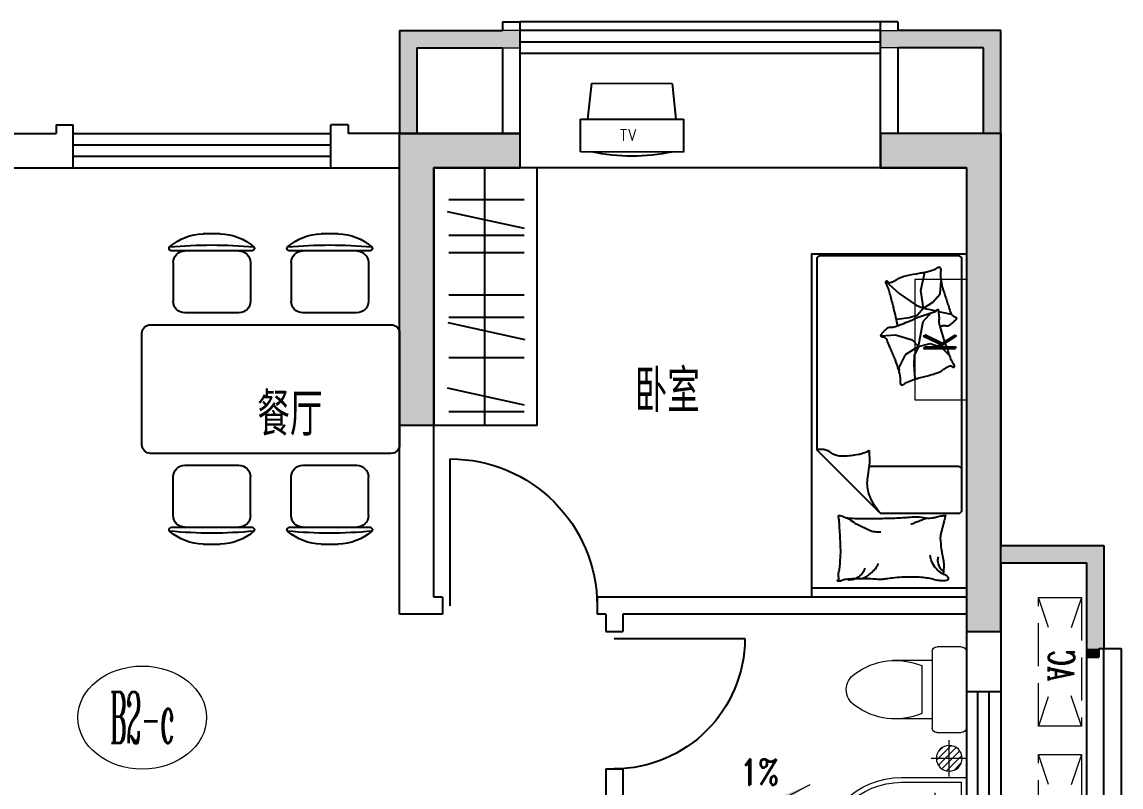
# Model space of a CAD drawing. Extents: x -503369 to -468969, y -592991 to -562131.
# Drawn here: x -475368 to -468969, y -577567 to -573111 of the extents above; entities that cross this region are included whole.
import ezdxf
from ezdxf.enums import TextEntityAlignment as Align

# ---------------------------------------------------------------- set-up
doc = ezdxf.new("R2010")
doc.units = 0
doc.header["$LTSCALE"] = 1000
doc.header["$MEASUREMENT"] = 0
doc.linetypes.add('DASH', pattern=[0.35, 0.25, -0.1])
doc.layers.get('0').update_dxf_attribs({"linetype": 'CONTINUOUS'})
for name, color, linetype, lineweight in [('AC', 11, 'CONTINUOUS', 9), ('FUR1', 223, 'CONTINUOUS', 0), ('GZH1', 8, 'CONTINUOUS', 9), ('GZZ1', 40, 'CONTINUOUS', 9), ('PS', 30, 'CONTINUOUS', 9), ('坡度', 6, 'CONTINUOUS', 9), ('房间名称', 7, 'CONTINUOUS', 9)]:
    doc.layers.add(name, color=color, linetype=linetype, lineweight=lineweight)
for name, color, linetype in [('F', 8, 'CONTINUOUS'), ('FUR', 8, 'CONTINUOUS'), ('H1', 8, 'CONTINUOUS'), ('see', 200, 'CONTINUOUS'), ('WALL', 2, 'CONTINUOUS'), ('WINDOW', 3, 'CONTINUOUS'), ('WINDOW_TEXT', 7, 'CONTINUOUS'), ('Z1', 2, 'CONTINUOUS')]:
    doc.layers.add(name, color=color, linetype=linetype)
doc.styles.add('_HZTXT1', font='romand.shx', dxfattribs={"width": 0.7, "bigfont": 'hztxt.shx'})
doc.styles.add('_ROMANC', font='ROMANC', dxfattribs={"width": 0.6})
doc.styles.add('COMP', font='COMPLEX', dxfattribs={"bigfont": 'hztxt'})
doc.styles.add('DIM_FONT', font='ROMAND.shx', dxfattribs={"width": 0.7})
doc.styles.add('SIMPLEX', font='SIMPLEX.SHX')
doc.styles.get("Standard").update_dxf_attribs({"font": 'GBENOR', "bigfont": 'GBCBIG'})
doc.styles.add('ZBHZ', font='simplex.shx', dxfattribs={"width": 0.7, "bigfont": 'zbhz.shx'})

# ---------------------------------------------------------------- blocks, each defined once
blk = doc.blocks.new('dghy')
at = {"layer": 'H1'}
for points in [[(462340.7, 448441.2), (463040.7, 448441.2), (462540.7, 448241.2), (463040.7, 448241.2)], [(462340.7, 448441.2), (462540.7, 448241.2), (462340.7, 446741.2), (462540.7, 446741.2)], [(465840.7, 448441.2), (465140.7, 448441.2), (465640.7, 448241.2), (465140.7, 448241.2)], [(465840.7, 448441.2), (465640.7, 448241.2), (465840.7, 445541.2), (465640.7, 445541.2)]]:
    blk.add_solid(points, dxfattribs=at)
at = {"layer": 'Z1'}
for points in [[(462340.7, 446741.2), (462340.7, 448441.2), (463040.7, 448441.2), (463040.7, 448241.2), (462540.7, 448241.2), (462540.7, 446741.2)], [(465840.7, 445541.2), (465840.7, 448441.2), (465140.7, 448441.2), (465140.7, 448241.2), (465640.7, 448241.2), (465640.7, 445541.2)]]:
    blk.add_lwpolyline(points, close=True, dxfattribs=at)
blk = doc.blocks.new('M_C25MYD')
for p, q in [((-389.1, 921.2), (-289.9, 921.2)), ((297.8, 921.2), (396.9, 921.2)), ((-569.5, 821.2), (-109.5, 821.2)), ((117.3, 821.2), (577.3, 821.2)), ((-564.5, 753.7), (-564.5, 528.7)), ((-114.5, 753.7), (-114.5, 528.7)), ((122.3, 753.7), (122.3, 528.7)), ((572.3, 753.7), (572.3, 528.7)), ((-497, 461.2), (-182, 461.2)), ((189.8, 461.2), (504.8, 461.2)), ((703.9, 391.9), (-696.1, 391.9)), ((-746.1, 341.9), (-746.1, -308.1)), ((753.9, -308.1), (753.9, 341.9)), ((-696.1, -358.1), (703.9, -358.1)), ((-182, -427.3), (-497, -427.3)), ((504.8, -427.3), (189.8, -427.3)), ((-564.5, -719.8), (-564.5, -494.8)), ((-114.5, -719.8), (-114.5, -494.8)), ((122.3, -719.8), (122.3, -494.8)), ((572.3, -719.8), (572.3, -494.8)), ((-109.5, -787.3), (-569.5, -787.3)), ((577.3, -787.3), (117.3, -787.3)), ((-289.9, -887.3), (-389.1, -887.3)), ((396.9, -887.3), (297.8, -887.3))]:
    blk.add_line(p, q)
for centre, radius, start, end in [((-379.3, 605.7), 315.6, 91.76514, 130.72654), ((-299.6, 605.7), 315.6, 49.27346, 88.23486), ((307.5, 605.7), 315.6, 91.76514, 130.72654), ((387.2, 605.7), 315.6, 49.27346, 88.23486), ((-578.7, 837.3), 10, 130.72654, 202.66999), ((-569.5, 841.2), 20, 202.66999, 270), ((-339.5, -1856.7), 2712.7, 84.8023, 95.1977), ((-109.5, 841.2), 20, 270, 337.33001), ((-100.3, 837.3), 10, 337.33001, 49.27346), ((108.1, 837.3), 10, 130.72654, 202.66999), ((117.3, 841.2), 20, 202.66999, 270), ((347.3, -1856.7), 2712.7, 84.8023, 95.1977), ((577.3, 841.2), 20, 270, 337.33001), ((586.6, 837.3), 10, 337.33001, 49.27346), ((-497, 753.7), 67.5, 90, 180), ((-182, 753.7), 67.5, 0, 90), ((189.8, 753.7), 67.5, 90, 180), ((504.8, 753.7), 67.5, 0, 90), ((-497, 528.7), 67.5, 180, 270), ((-182, 528.7), 67.5, 270, 0), ((189.8, 528.7), 67.5, 180, 270), ((504.8, 528.7), 67.5, 270, 0), ((-696.1, 341.9), 50, 90, 180), ((703.9, 341.9), 50, 0, 90), ((-696.1, -308.1), 50, 180, 270), ((703.9, -308.1), 50, 270, 0), ((-497, -494.8), 67.5, 90, 180), ((-182, -494.8), 67.5, 0, 90), ((189.8, -494.8), 67.5, 90, 180), ((504.8, -494.8), 67.5, 0, 90), ((-497, -719.8), 67.5, 180, 270), ((-182, -719.8), 67.5, 270, 0), ((189.8, -719.8), 67.5, 180, 270), ((504.8, -719.8), 67.5, 270, 0), ((-578.7, -803.5), 10, 157.33001, 229.27346), ((-569.5, -807.3), 20, 90, 157.33001), ((-379.3, -571.9), 315.6, 229.27346, 268.23486), ((-339.5, 1890.5), 2712.7, 264.8023, 275.1977), ((-299.6, -571.9), 315.6, 271.76514, 310.72654), ((-109.5, -807.3), 20, 22.66999, 90), ((-100.3, -803.5), 10, 310.72654, 22.66999), ((108.1, -803.5), 10, 157.33001, 229.27346), ((117.3, -807.3), 20, 90, 157.33001), ((307.5, -571.9), 315.6, 229.27346, 268.23486), ((347.3, 1890.5), 2712.7, 264.8023, 275.1977), ((387.2, -571.9), 315.6, 271.76514, 310.72654), ((577.3, -807.3), 20, 22.66999, 90), ((586.6, -803.5), 10, 310.72654, 22.66999)]:
    blk.add_arc(centre, radius, start, end)
at = {"width": 0.8, "flags": 9}
for tag in ['XSIZE', 'YSIZE']:
    blk.add_attdef(tag, (0, 0), '', height=0.5, dxfattribs=at)
blk = doc.blocks.new('M_C55HKH')
for p, q in [((0, -52.4), (900, -52.4)), ((25.8, -508.5), (25.8, -1967.8)), ((502.6, -488.5), (45.8, -488.5)), ((502.6, -488.5), (871.6, -858.3)), ((45.8, -761.1), (564.4, -761.1)), ((871.6, -1967.8), (871.6, -858.3)), ((299.4, -1273), (294.5, -1270)), ((306.6, -1352.3), (299.4, -1273)), ((357, -1410.4), (393.4, -1337.5)), ((393.4, -1337.5), (392.3, -1318.1)), ((278.4, -1459.1), (304.8, -1407.4)), ((304.8, -1407.4), (306.6, -1352.3)), ((146.2, -1456.3), (99.8, -1409.5)), ((210.6, -1478.3), (146.2, -1456.3)), ((278.4, -1459.1), (210.6, -1478.3)), ((278.4, -1459.1), (251, -1605.9)), ((278.4, -1459.1), (357, -1410.4)), ((316.5, -1498.2), (278.4, -1459.1)), ((412.1, -1526.9), (316.5, -1498.2)), ((495.3, -1522.7), (412.1, -1526.9)), ((163.5, -1664.3), (88.8, -1648.6)), ((218.9, -1643.3), (211.2, -1652.3)), ((251, -1605.9), (218.9, -1643.3)), ((249.3, -1682.4), (286.2, -1639.5)), ((286.2, -1639.5), (333.2, -1627.5)), ((333.2, -1627.5), (405.4, -1617.7)), ((195.7, -1717.6), (153.5, -1766.5)), ((249.3, -1682.4), (175.1, -1666.8)), ((249.3, -1682.4), (195.7, -1717.6)), ((249.3, -1682.4), (266, -1787)), ((292.2, -1700.3), (249.3, -1682.4)), ((391.2, -1768.8), (292.2, -1700.3)), ((153.5, -1766.5), (147.3, -1840.5)), ((266, -1787), (242.8, -1892.3)), ((468.8, -1838.9), (391.2, -1768.8)), ((45.8, -1987.8), (851.6, -1987.8))]:
    blk.add_line(p, q)
blk.add_lwpolyline([(0, -2000), (0, 0), (900, 0), (900, -2000)], close=True)
for points in [[(135.1, -133.6, -0.263368), (107.1, -114.8, -0.494818), (116.3, -96.1, -0.049225), (134, -94.3, -0.036831), (157.6, -96.1, -0.031893), (195.6, -104.2, 0.035782), (229.5, -111.2, 0.032941), (319.2, -117.1, 0.026564), (430.4, -111.2, 0.017905), (467.9, -105.8, -0.033397), (488.1, -103.6, -0.03204), (525.2, -104.3, 0.018442), (589.5, -107.3, 0.010837), (654.3, -106.6, 0.014624), (702.2, -103.6, 0.111249), (724.7, -96.3, -0.153708), (741.6, -92.3, -0.076444), (749.1, -94, -0.215512), (751, -96.1, -0.585858), (748.4, -99.1, 0.363489), (743.5, -101.7, 0.191716), (743.4, -113.2, -0.129675), (745.4, -129.9, -0.01735), (742.4, -146.7, 0.019326), (739.8, -161.8, 0.018818), (733.1, -230.1, 0.021828), (732.2, -289.4, 0.006204), (733.6, -323.2, 0.001963), (739.8, -430.1, 0.028341), (744, -466.2, -0.117014), (743.5, -475.1, -0.36606), (742.1, -476.1, -0.03973), (728.5, -473.3, -0.048309), (714.7, -467.8, 0.062981), (704.1, -463.9, 0.04058), (680.7, -460.5, 0.014345), (613.9, -458.3, 0.005484), (488.5, -459, 0.007153), (392.3, -462, 0.008762), (349.8, -464.7, -0.008153), (304.1, -467.6, -0.06251), (247, -463.2, 0.078669), (201.4, -461.2, 0.047825), (179, -465.9, -0.034494), (148.2, -473.3, -0.023571), (122.9, -476.3, -0.510228), (121.9, -475.1), (129.4, -445.1), (150.1, -362.6, 0.073041), (152.1, -343, 0.023305), (146.3, -281.9, 0.018299), (142.3, -259, -0.01097), (134.9, -221, -0.042281), (132, -186.7, -0.027201), (134.9, -133.3)], [(608.9, -107.4, 0.027842), (585.2, -118, 0.048685), (572.6, -126.1, 0.023666), (544.7, -150.5, 0.031223), (525.7, -171.1, 0.046801), (520.6, -178.8, 0.023191), (512.5, -195.5)], [(690.9, -101.7, 0.088153), (656.4, -105.2, 0.088153), (625.2, -120.5, 0.077547), (603.6, -142.1, 0.077547), (589.5, -169.3)], [(133.4, -149.6, -0.05369), (147.6, -162.6, -0.070312), (155.7, -174.9, -0.015448), (159.5, -183.4, -0.013244), (163.2, -193.7, -0.082127), (166.2, -211.7, -0.064164), (163.2, -234.9)], [(134.9, -133.6, -0.077379), (169.7, -158.9, -0.077379), (195.2, -193.7, -0.047525), (205.1, -218.3, -0.047525), (210.2, -244.3)], [(694.7, -462, 0.016108), (655.8, -435.8, 0.024599), (629, -420.7, 0.009477), (579.9, -397.4, 0.015937), (550.1, -385.1, 0.072521), (533.7, -381.5, 0.033339), (497.5, -381.3)], [(225.5, -460.5, 0.009729), (252.8, -451.5, 0.009729), (279.7, -441.4, 0.007971), (301.4, -432.3, 0.007971), (322.9, -422.6)], [(502.6, -488.5, -0.085272), (565.9, -598.6, -0.124044), (575.2, -686.2), (561.5, -781.6), (563.3, -854.1)], [(563.3, -854.1, -0.027362), (601.8, -837.7, -0.040834), (628.9, -830.3, -0.038441), (716.6, -820.8, -0.076528), (760.7, -826.1, -0.103649), (788.2, -840.5, 0.093398), (818.4, -857, 0.072727), (840.5, -860.8, 0.052315), (871.6, -858.3)], [(400.3, -1581.4, 0.025626), (401.8, -1590.8, 0.0108), (426.4, -1696.7, 0.00456), (445.4, -1768.5, 0.01125), (454.1, -1797.4, 0.069394), (461.7, -1813.2, -0.079756), (468.1, -1827, -0.106399), (468.8, -1838.9, -0.328642), (465.8, -1841.8, -0.299547), (460.8, -1839.5, 0.189917), (454.1, -1834.5, 0.033518), (446, -1832.9, 0.075627), (442.4, -1833, 0.053489), (435.9, -1834.8, 0.017838), (417.6, -1843, 0.038394), (397.1, -1855.1, -0.059529), (383.5, -1862.4, -0.035943), (361.9, -1869, -0.011245), (291.4, -1883.8, -0.006203), (259.2, -1889.3, 0.010783), (240.6, -1892.7, 0.019485), (229.8, -1895.4, 0.005062), (188.4, -1907.7, 0.101392), (167.2, -1919.3, -0.223768), (156.1, -1922.3, -0.25558), (152.7, -1919.5, -0.081563), (149.7, -1906.7, -0.071805), (150.7, -1893, 0.069985), (151.8, -1879, 0.03546), (145.4, -1830.7, 0.029432), (130.3, -1774, 0.001554), (121.1, -1746.5, -0.00152), (111.6, -1718.4, -0.004735), (102.3, -1689.3, 0.00382), (90.8, -1653.2, 0.296001), (66.5, -1633.6, -0.649774), (60.7, -1615.9, -0.02319), (64.7, -1612.6, 0.0288), (67.9, -1609.9, 0.005727), (73, -1605.1, -0.004358), (79.6, -1598.7, -0.027528), (94.1, -1586.2, -0.046214), (103.8, -1580.2, -0.194121), (117.3, -1579, 0.133719), (136.6, -1579.7, 0.005779), (154.6, -1575.2, 0.008882)]]:
    blk.add_lwpolyline(points, format="xyb")
blk.add_lwpolyline([(345.4, -1251, 0.101392), (365.7, -1237.8, -0.223768), (376.5, -1234, -0.25558), (380.2, -1236.5, -0.081563), (384.2, -1249.1, -0.071805), (384.2, -1262.7, 0.069985), (384.1, -1276.8, 0.03546), (394.2, -1324.5, 0.029432), (413.7, -1379.8, 0.001554), (425, -1406.6, -0.00152), (436.5, -1433.9, -0.004735), (448, -1462.2, 0.00382), (462.3, -1497.3, 0.296001), (488, -1515, -0.649774), (495.1, -1532.2, -0.02319), (491.4, -1535.7, 0.0288), (488.4, -1538.7, 0.005727), (483.8, -1543.9, -0.004358), (477.7, -1550.8, -0.027528), (464.1, -1564.3, -0.046214), (454.9, -1571.1, -0.194121), (441.5, -1573.2, 0.133719), (422.3, -1574.1, 0.011505), (387.3, -1586.1, 0.008882), (342.6, -1603.5, 0.012426), (285.7, -1628.6, -0.033612), (264.2, -1636.9), (217.8, -1651.5), (182, -1662.8, 0.224341), (170.4, -1673.5, -0.722772), (163.3, -1673.1, -0.103513), (163.2, -1670, 0.053465), (163.5, -1664.3, 0.030109), (161.3, -1645.6, -0.031436), (159.2, -1627.7, -0.05324), (159.9, -1615.6, 0.05518), (160.5, -1603.9, 0.056271), (157, -1583.3, 0.0108), (124.3, -1479.6, 0.00456), (99.8, -1409.5, 0.01125), (89, -1381.3, 0.069394), (80.2, -1366.2, -0.079756), (72.8, -1352.9, -0.106399), (71.2, -1341.1, -0.328642), (73.9, -1337.9, -0.299547), (79.1, -1339.9, 0.189917), (86.1, -1344.3, 0.033518), (94.3, -1345.3, 0.075627), (98, -1345, 0.053489), (104.3, -1342.6, 0.017838), (121.9, -1333, 0.038394), (141.4, -1319.4, -0.059529), (154.4, -1311.1, -0.035943), (175.4, -1302.8, -0.011245), (244.6, -1282.8, -0.006203), (276.3, -1274.7, 0.010783), (294.5, -1270, 0.019485), (305.2, -1266.5, 0.005062)], format="xyb", close=True)
for centre, start, end in [((45.8, -508.5), 90, 180), ((45.8, -741.1), 180, 270), ((45.8, -1967.8), 180, 270), ((851.6, -1967.8), 270, 0)]:
    blk.add_arc(centre, 20, start, end)
at = {"style": 'DIM_FONT', "width": 0.8, "flags": 9}
for tag in ['YSIZE', 'XSIZE']:
    blk.add_attdef(tag, (0, 0), '', height=0.5, dxfattribs=at)
blk = doc.blocks.new('M_B0OPK')
for p, q in [((-0.5, 0.5), (0.5, 0.5)), ((0.5, 0.1667), (-0.5, 0.1667)), ((0.5, -0.1667), (-0.5, -0.1667)), ((-0.5, -0.5), (0.5, -0.5))]:
    blk.add_line(p, q)
blk = doc.blocks.new('_DBLK')
blk.add_line((-0.45, 0), (-0.45, -0.95))
blk.add_arc((-0.45, 0), 0.95, 270, 0)
at = {"layer": 'WINDOW_TEXT', "style": 'SIMPLEX', "flags": 9}
blk.add_attdef('A', text='', height=1, dxfattribs=at).set_placement((0, 1.5), align=Align.MIDDLE)
blk = doc.blocks.new('A$C3D226BC4')
for p, q in [((0, 0), (0, 1500)), ((600, 1500), (0, 1500)), ((293.7, 0, 0), (293.7, 1500, 0)), ((600, 1500), (600, 0)), ((525.9, 1421.1, 0), (86.3, 1421.1, 0)), ((527.9, 1382, 0), (78.9, 1283.2, 0)), ((525.9, 1106.5, 0), (86.3, 1106.5, 0)), ((80.9, 899.7, 0), (530, 998.4, 0)), ((525.9, 871.5, 0), (86.3, 871.5, 0)), ((525.9, 742, 0), (86.3, 742, 0)), ((525.9, 494, 0), (86.3, 494, 0)), ((525.9, 392.8, 0), (86.3, 392.8, 0)), ((527.9, 353.7, 0), (78.9, 254.9, 0)), ((525.9, 186.5, 0), (86.3, 186.5, 0)), ((600, 0), (0, 0))]:
    blk.add_line(p, q)
blk = doc.blocks.new('K')
at = {"layer": 'AC'}
blk.add_lwpolyline([(0, 0), (700, 0), (700, -300), (0, -300)], close=True, dxfattribs=at)
at = {"layer": 'AC', "style": '_HZTXT1', "width": 0.7}
blk.add_text('K', height=180, rotation=360, dxfattribs=at).set_placement((277.8, -244.5))
blk = doc.blocks.new('A$C508A78C2')
at = {"layer": 'AC', "xscale": -1, "rotation": 270}
blk.add_blockref('K', (300, 0), dxfattribs=at)
blk = doc.blocks.new('_WBLK')
for p, q in [((-0.5, 0.5), (0.5, 0.5)), ((0.5, 0.1667), (-0.5, 0.1667)), ((0.5, -0.1667), (-0.5, -0.1667)), ((-0.5, -0.5), (0.5, -0.5))]:
    blk.add_line(p, q)
at = {"layer": 'WINDOW_TEXT', "style": 'SIMPLEX', "flags": 9}
blk.add_attdef('A', text='', height=1, dxfattribs=at).set_placement((0, 1.5), align=Align.MIDDLE)
blk = doc.blocks.new('A$C613034C0')
at = {"layer": 'FUR1'}
for p, q in [((429.3, 1272.8), (146.4, 989.9)), ((429.3, 1230.4), (167.7, 968.7)), ((429.3, 1272.8), (1065.7, 636.4)), ((429.3, 1230.4), (1023.3, 636.4)), ((705, 773.7), (363, 1071.6)), ((682.9, 714.3), (209.8, 883)), ((678.9, 636.3), (104.9, 637.3)), ((1065.7, 636.4), (429.3, 0)), ((1023.3, 636.4), (429.3, 42.4)), ((682.3, 558.5), (208, 393.3)), ((704, 498.9), (359.8, 203.6)), ((146.4, 282.8), (429.3, 0)), ((167.7, 304.1), (429.3, 42.4))]:
    blk.add_line(p, q, dxfattribs=at)
blk.add_circle((928.9, 631.7), 30, dxfattribs=at)
for radius in [500, 470]:
    blk.add_arc((500, 636.4), radius, 135, 225, dxfattribs=at)
blk = doc.blocks.new('A$C69646BA1')
at = {"layer": 'FUR1'}
for p, q in [((65.2, 37), (7.3, 91.5)), ((38, 0.9), (8.7, 79.5)), ((419.7, 105.4), (137.8, 106)), ((137.8, 106), (419.7, 105.4)), ((495.1, 37.5), (552, 95.1)), ((548.3, 78.5), (518.7, 0)), ((518.7, 0), (38, 0.9)), ((40.8, 0.9), (517.6, 0)), ((99.4, 23.3), (459.4, 22.7))]:
    blk.add_line(p, q, dxfattribs=at)
for centre, radius in [((281, 172.9), 31.6), ((281, 172.9), 23), ((179.4, 65.7), 16.3), ((379.4, 65.3), 16.3)]:
    blk.add_circle(centre, radius, dxfattribs=at)
for centre, radius, start, end in [((278.6, 202.7), 249.5, 63.35353, 114.15432), ((306.5, 152.6), 306.7, 115.09147, 193.7817), ((278.9, 177.7), 243.7, 10.84968, 168.92843), ((248.1, 151.5), 308.9, 346.32317, 62.56587), ((138.9, 206.8), 100.8, 169.87302, 269.34442), ((419.6, 205.6), 100.2, 270.01307, 10.32514), ((99.5, 73.3), 50, 226.7074, 269.88894), ((459.6, 72.4), 49.8, 269.78321, 315.43332)]:
    blk.add_arc(centre, radius, start, end, dxfattribs=at)
blk = doc.blocks.new('A$C466029EA')
for p, q in [((80.3, 200.4), (80.3, 430.4)), ((419.7, 200.4), (419.7, 430.4)), ((110.3, 260.4), (389.7, 260.4)), ((30, 200), (470, 200)), ((0, 30), (0, 170)), ((500, 170), (500, 30)), ((470, 0), (30, 0))]:
    blk.add_line(p, q)
for centre, radius, start, end in [((477.4, 412.8), 397.5, 143.36186, 202.54952), ((250, 589.6), 109.8, 33.45086, 146.54914), ((22.6, 412.8), 397.5, 337.45048, 36.63814), ((30, 170), 30, 90, 180), ((470, 170), 30, 0, 90), ((30, 30), 30, 180, 270), ((470, 30), 30, 270, 0)]:
    blk.add_arc(centre, radius, start, end)
at = {"style": 'DIM_FONT', "width": 0.8, "flags": 9}
for tag in ['YSIZE', 'XSIZE']:
    blk.add_attdef(tag, (250, 0), '', height=0.5, dxfattribs=at)
blk = doc.blocks.new('A$C3EAD6434')
at = {"layer": 'PS', "linetype": 'ByBlock'}
h = blk.add_hatch(dxfattribs=at)
h.set_pattern_fill('ANSI31', color=256, scale=225, angle=180, style=0)
h.set_pattern_definition([(315, (-679814.392, 297037.84), (-19.8873782, -19.8873782), [])])
h.paths.add_polyline_path([(30, 105, 1), (180, 105, 1)])
for p, q in [((105, 210), (105, 0)), ((0, 105), (210, 105))]:
    blk.add_line(p, q, dxfattribs=at)
blk.add_circle((105, 105), 75, dxfattribs=at)
blk = doc.blocks.new('hdsgs')
at = {"layer": 'FUR1'}
for name, p, rotation in [('A$C466029EA', (555249.3, 311024.9), 269.9999993529997), ('A$C69646BA1', (556386.6, 309412.6), 0.1110623138602396)]:
    blk.add_blockref(name, p, dxfattribs=dict(at, rotation=rotation))
at = {"layer": 'FUR1', "xscale": 0.9444444444518924, "yscale": 0.9444444444379767, "zscale": 0.9444444444444444, "rotation": 225.0000000000001}
blk.add_blockref('A$C613034C0', (555536, 310550.3), dxfattribs=at)
at = {"layer": 'PS', "extrusion": (0, 0, -1), "xscale": -1, "zscale": -1, "rotation": 180}
blk.add_blockref('A$C3EAD6434', (-555454.3, 310479.9), dxfattribs=at)
blk = doc.blocks.new('_ARROW')
blk.add_solid([(0, 0), (-1, 0.1), (-1, -0.1)])
blk = doc.blocks.new('hdgds')
at = {"layer": '坡度', "style": 'DIM_FONT', "text_generation_flag": 4, "width": 0.8}
blk.add_text('1%', height=150, rotation=180, dxfattribs=at).set_placement((556447.9, 310295.4), align=Align.MIDDLE)
blk = doc.blocks.new('HDGDG')
blk.add_blockref('hdgds', (-19788, 132341.4))
blk = doc.blocks.new('_C10HGB')
at = {"linetype": 'DASH'}
for p, q in [((0, 250), (176.8, 191.1)), ((750, 250), (573.2, 191.1)), ((172.2, 57.4), (0, 0)), ((575.5, 58.2), (750, 0))]:
    blk.add_line(p, q, dxfattribs=at)
blk.add_lwpolyline([(750, 0), (750, 250), (0, 250), (0, 0), (750, 0)], dxfattribs=at)
at = {"style": '_ROMANC', "width": 0.7}
blk.add_text('AC', height=148.6, rotation=360, dxfattribs=at).set_placement((261.2, 60))
at = {"style": 'DIM_FONT', "width": 0.8, "flags": 9}
for tag in ['YSIZE', 'XSIZE']:
    blk.add_attdef(tag, (0, 0), '', height=0.5, dxfattribs=at)
blk = doc.blocks.new('hdgfdfs')
at = {"layer": 'see'}
for p, q in [((538672.5, 470473.3), (538772.5, 470473.3)), ((538772.5, 470473.3), (538772.5, 469073.3))]:
    blk.add_line(p, q, dxfattribs=at)
at = {"layer": 'WALL'}
for p, q in [((532572.5, 473523.3), (532572.5, 473473.3)), ((532572.5, 473523.3), (532672.5, 473523.3)), ((532672.5, 473273.3), (532672.5, 473523.3)), ((534172.5, 473273.3), (534172.5, 473523.3)), ((534272.5, 473523.3), (534172.5, 473523.3)), ((534272.5, 473523.3), (534272.5, 473473.3)), ((531922.5, 473473.3), (532572.5, 473473.3)), ((535272.5, 473473.3), (534272.5, 473473.3)), ((535272.5, 473473.3), (535272.5, 473273.3)), ((538072.5, 473473.3), (537372.5, 473473.3)), ((537372.5, 473273.3), (537372.5, 473473.3)), ((538072.5, 473473.3), (538072.5, 471073.3)), ((532272.5, 473273.3), (532672.5, 473273.3)), ((534172.5, 473273.3), (534572.5, 473273.3)), ((534572.5, 470673.3), (534572.5, 473273.3)), ((534772.5, 470773.3), (534772.5, 473273.3)), ((537872.5, 473273.3), (537372.5, 473273.3)), ((537872.5, 473273.3), (537872.5, 470773.3)), ((538072.5, 471073.3), (538672.5, 471073.3)), ((538672.5, 471073.3), (538672.5, 470473.3)), ((538072.5, 470973.3), (538072.5, 470223.3)), ((538072.5, 470973.3), (538572.5, 470973.3)), ((538572.5, 470973.3), (538572.5, 470423.3)), ((534822.5, 470773.3), (534772.5, 470773.3)), ((534822.5, 470773.3), (534822.5, 470673.3)), ((535722.5, 470773.3), (535722.5, 470673.3)), ((537872.5, 470773.3), (535722.5, 470773.3)), ((534822.5, 470673.3), (534572.5, 470673.3)), ((535772.5, 470673.3), (535722.5, 470673.3)), ((535772.5, 470673.3), (535772.5, 470573.3)), ((537872.5, 470673.3), (535872.5, 470673.3)), ((535872.5, 470673.3), (535872.5, 470573.3)), ((537872.5, 470673.3), (537872.5, 470223.3)), ((535772.5, 470573.3), (535872.5, 470573.3)), ((538572.5, 470423.3), (538642.5, 470423.3)), ((538642.5, 470473.3), (538672.5, 470473.3)), ((538642.5, 470473.3), (538642.5, 470423.3)), ((537872.5, 470223.3), (538072.5, 470223.3)), ((535772.5, 469773.3), (535872.5, 469773.3)), ((535772.5, 469773.3), (535772.5, 469473.3)), ((535872.5, 469773.3), (535872.5, 468873.3))]:
    blk.add_line(p, q, dxfattribs=at)
at = {"layer": 'WINDOW'}
for p, q in [((538572.5, 470423.3), (538572.5, 469123.3)), ((538672.5, 469073.3), (538672.5, 470473.3))]:
    blk.add_line(p, q, dxfattribs=at)
at = {"layer": '坡度'}
blk.add_lwpolyline([(536960.7, 469680.9), (536461.4, 469419.8)], dxfattribs=at)
at = {"extrusion": (0, 0, -1), "zscale": -1}
blk.add_blockref('hdsgs', (-1093121.8, 159459.7), dxfattribs=at)
at = {"xscale": -1}
blk.add_blockref('HDGDG', (1073329.7, 27118.3), dxfattribs=at)
at = {"layer": 'AC'}
blk.add_blockref('A$C508A78C2', (537572.5, 471923.3), dxfattribs=at)
at = {"layer": 'AC', "extrusion": (0, 0, -1), "zscale": -1, "rotation": 90}
for p in [(-538291.9, 470021.5), (-538291.9, 469106.5)]:
    blk.add_blockref('_C10HGB', p, dxfattribs=at)
at = {"layer": 'F', "linetype": 'Continuous', "extrusion": (0, 0, -1), "zscale": -1}
blk.add_blockref('M_C25MYD', (-533826.4, 471968.4), dxfattribs=at)
at = {"layer": 'FUR', "xscale": -1, "rotation": 180}
blk.add_blockref('A$C3D226BC4', (534772.5, 473273.3), dxfattribs=at)
at = {"layer": 'FUR', "rotation": 180}
blk.add_blockref('M_C55HKH', (537872.5, 470773.3), dxfattribs=at)
at = {"layer": 'WINDOW', "xscale": 1500, "yscale": 200, "zscale": 1500}
blk.add_blockref('_WBLK', (533422.5, 473373.3), dxfattribs=at)
at = {"layer": 'WINDOW'}
for name, p, xscale, yscale, zscale, rotation in [('_DBLK', (535272.5, 470723.3), -900, 900, 900, 180), ('_DBLK', (535822.5, 470173.3), -800, 800, 800, 90), ('M_B0OPK', (537972.5, 469773.3), 900, 200.0000000000582, 900, 270)]:
    blk.add_blockref(name, p, dxfattribs=dict(at, xscale=xscale, yscale=yscale, zscale=zscale, rotation=rotation))
at = {"layer": '坡度', "extrusion": (0, 0, -1), "xscale": 200.0000000000178, "yscale": 200.0000000000005, "zscale": -200, "rotation": 152.3953743505939}
blk.add_blockref('_ARROW', (-536960.7, 469680.9), dxfattribs=at)
blk = doc.blocks.new('l4')
at = {"layer": 'GZH1'}
for points in [[(472548.2, 441975.9), (472648.2, 441875.9), (473248.2, 441975.9), (473248.2, 441875.9)], [(472548.2, 441975.9), (472548.2, 441375.9), (472648.2, 441875.9), (472648.2, 441375.9)], [(476048.2, 441975.9), (475948.2, 441875.9), (475348.2, 441975.9), (475348.2, 441875.9)], [(476048.2, 441975.9), (476048.2, 441375.9), (475948.2, 441875.9), (475948.2, 441375.9)], [(476648.2, 438975.9), (476048.2, 438975.9), (476548.2, 438875.9), (476048.2, 438875.9)], [(476648.2, 438975.9), (476548.2, 438875.9), (476648.2, 438375.9), (476548.2, 438375.9)], [(476618.2, 438325.9), (476548.2, 438325.9), (476618.2, 438375.9), (476548.2, 438375.9)]]:
    blk.add_solid(points, dxfattribs=at)
at = {"layer": 'GZZ1'}
for points in [[(472648.2, 441375.9), (472648.2, 441875.9), (473248.2, 441875.9), (473248.2, 441975.9), (472548.2, 441975.9), (472548.2, 441375.9)], [(475948.2, 441375.9), (475948.2, 441875.9), (475348.2, 441875.9), (475348.2, 441975.9), (476048.2, 441975.9), (476048.2, 441375.9)], [(476048.2, 438875.9), (476548.2, 438875.9), (476548.2, 438325.9), (476618.2, 438325.9), (476618.2, 438375.9), (476648.2, 438375.9), (476648.2, 438975.9), (476048.2, 438975.9)]]:
    blk.add_lwpolyline(points, dxfattribs=at)
at = {"layer": 'H1'}
for points in [[(472548.2, 441375.9), (473248.2, 441375.9), (472748.2, 441175.9), (473248.2, 441175.9)], [(472548.2, 441375.9), (472748.2, 441175.9), (472548.2, 439675.9), (472748.2, 439675.9)], [(476048.2, 441375.9), (475348.2, 441375.9), (475848.2, 441175.9), (475348.2, 441175.9)], [(476048.2, 441375.9), (475848.2, 441175.9), (476048.2, 438475.9), (475848.2, 438475.9)]]:
    blk.add_solid(points, dxfattribs=at)
at = {"layer": 'Z1'}
for points in [[(472548.2, 439675.9), (472548.2, 441375.9), (473248.2, 441375.9), (473248.2, 441175.9), (472748.2, 441175.9), (472748.2, 439675.9)], [(476048.2, 438475.9), (476048.2, 441375.9), (475348.2, 441375.9), (475348.2, 441175.9), (475848.2, 441175.9), (475848.2, 438475.9)]]:
    blk.add_lwpolyline(points, close=True, dxfattribs=at)
blk = doc.blocks.new('A$C7C9A6AE1')
for p, q in [((600, -23.9), (0, -23.9)), ((0, -23.9), (0, -216)), ((600, -216), (600, -23.9)), ((0, -216), (600, -216)), ((43.8, -216), (65.8, -423.9)), ((534.2, -423.9), (556.2, -216)), ((65.8, -423.9), (534.2, -423.9))]:
    blk.add_line(p, q)
blk.add_arc((300, -1159.3, 0), 1159.3, 78.34314, 101.65686)
at = {"extrusion": (-7.168e-13, -1.109e-13, -1)}
blk.add_text('TV', height=70, rotation=180, dxfattribs=at).set_placement((-227.9, -88.2))
blk = doc.blocks.new('_INDEX1')
at = {"const_width": 0.035}
blk.add_lwpolyline([(-0.5, 0, 1), (0.5, 0, 1)], format="xyb", close=True, dxfattribs=at)
at = {"style": 'COMP', "width": 2.333333}
blk.add_attdef('1', text='', height=0.5, dxfattribs=at).set_placement((-0.25, -0.25), (0.25, -0.25), align=Align.FIT)

msp = doc.modelspace()

# ---------------------------------------------------------------- linework, layer by layer
at = {"layer": 'see'}
msp.add_line((-470369.4, -573111.1), (-472469.4, -573111.1), dxfattribs=at)
at = {"layer": 'WALL'}
for p, q in [((-473169.4, -573161.1), (-473169.4, -573761.1)), ((-473169.4, -573161.1), (-472569.4, -573161.1)), ((-472569.4, -573111.1), (-472569.4, -573161.1)), ((-472569.4, -573111.1), (-472469.4, -573111.1)), ((-472469.4, -573111.1), (-472469.4, -573961.1)), ((-470369.4, -573961.1), (-470369.4, -573111.1)), ((-470269.4, -573111.1), (-470369.4, -573111.1)), ((-470269.4, -573111.1), (-470269.4, -573161.1)), ((-469669.4, -573161.1), (-470269.4, -573161.1)), ((-469669.4, -573761.1), (-469669.4, -573161.1)), ((-473069.4, -573261.1), (-473069.4, -573761.1)), ((-473069.4, -573261.1), (-472569.4, -573261.1)), ((-472569.4, -573261.1), (-472569.4, -573761.1)), ((-470269.4, -573261.1), (-470269.4, -573761.1)), ((-469769.4, -573261.1), (-470269.4, -573261.1)), ((-469769.4, -573761.1), (-469769.4, -573261.1)), ((-469669.4, -573761.1), (-470369.4, -573761.1)), ((-472969.4, -573961.1), (-472469.4, -573961.1)), ((-469869.4, -573961.1), (-470369.4, -573961.1))]:
    msp.add_line(p, q, dxfattribs=at)
at = {"layer": 'WINDOW'}
for p, q in [((-470369.4, -573161.1), (-472469.4, -573161.1)), ((-470369.4, -573228.1), (-472469.4, -573228.1)), ((-470369.4, -573295.1), (-472469.4, -573295.1)), ((-470369.4, -573961.1), (-472469.4, -573961.1))]:
    msp.add_line(p, q, dxfattribs=at)

# ---------------------------------------------------------------- block references
msp.add_blockref('hdgfdfs', (-1007742, -1047234.4))
at = {"layer": 'F', "linetype": 'Continuous', "extrusion": (0, 0, -1), "zscale": -1, "rotation": 180.0186308287233}
msp.add_blockref('A$C7C9A6AE1', (472116.7, -573892.2), dxfattribs=at)
at = {"layer": 'Z1'}
for name, p in [('l4', (-945717.6, -1015137)), ('dghy', (-935510.1, -1022202.3))]:
    msp.add_blockref(name, p, dxfattribs=at)
at = {"layer": '房间名称'}
ref = msp.add_blockref('_INDEX1', (-474667.8, -577162.4), dxfattribs=dict(at, xscale=-750, yscale=600, zscale=750, rotation=180))
ref.add_attrib('1', 'B2-c', dxfattribs={"layer": '0', "height": 300, "style": 'COMP', "width": 0.324074}).set_placement((-474855.3, -577312.4), (-474480.3, -577312.4), align=Align.FIT)

# ---------------------------------------------------------------- texts
at = {"layer": '房间名称', "style": 'ZBHZ', "width": 0.8}
for s, p in [('卧室', (-471611.3, -575384.9)), ('餐厅', (-473807.9, -575521.6))]:
    msp.add_text(s, height=250, dxfattribs=at).set_placement(p, align=Align.CENTER)

doc.saveas('drawing.dxf')
